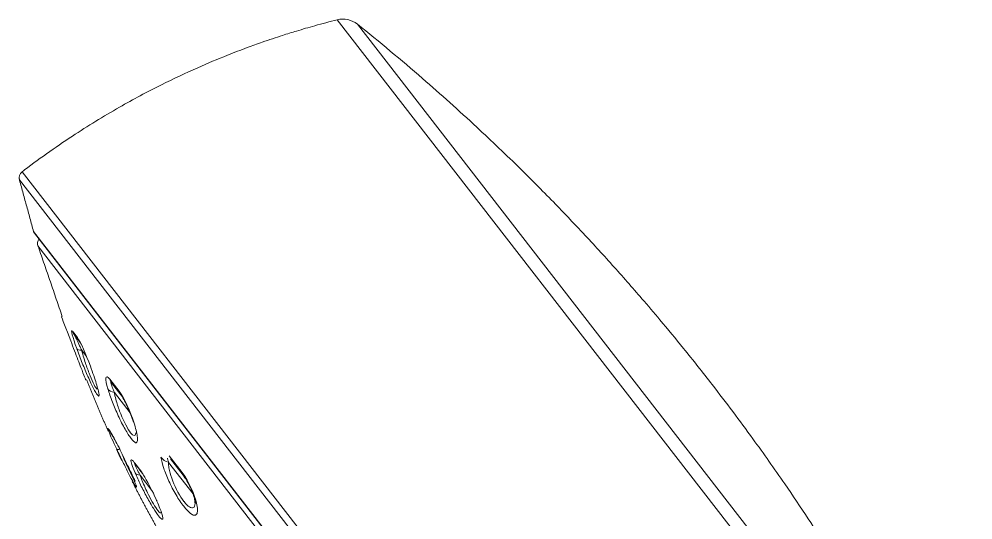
# Model space of a CAD drawing. Extents: x 0 to 1128, y 0 to 827.
# Drawn here: x 706.3 to 767.6, y 556.8 to 589 of the extents above; entities that cross this region are included whole.
import ezdxf

# ---------------------------------------------------------------- set-up
doc = ezdxf.new("R2010")
doc.units = 0
doc.header["$LTSCALE"] = 3
doc.header["$MEASUREMENT"] = 0
doc.layers.add('1', color=7, linetype='CONTINUOUS')

msp = doc.modelspace()

# ---------------------------------------------------------------- linework, layer by layer
at = {"layer": '1', "color": 7, "linetype": 'Continuous', "lineweight": 13}
for p, q in [((726.74, 588.965), (767.446, 536.487)), ((767.613, 537.665), (728.041, 588.681)), ((750.806, 522.059), (706.486, 579.196)), ((706.305, 578.676), (750.275, 521.991)), ((707.212, 575.355), (728.369, 548.08)), ((748.702, 521.299), (707.487, 574.433)), ((708.998, 569.879), (709.006, 569.869)), ((709.719, 568.949), (710.037, 568.54)), ((710.627, 567.317), (710.308, 567.729)), ((712.108, 565.869), (712.712, 565.091)), ((713.421, 563.715), (712.407, 565.022)), ((712.043, 562.649), (712.039, 562.654)), ((715.939, 560.931), (716.769, 559.86)), ((713.829, 560.347), (713.816, 560.362))]:
    msp.add_line(p, q, dxfattribs=at)
at = {"layer": '1', "color": 7, "linetype": 'Continuous', "lineweight": 18}
for p, q in [((707.263, 575.256), (749.443, 520.878)), ((710.176, 568.28), (709.862, 568.685)), ((712.823, 564.868), (712.226, 565.638)), ((712.123, 562.51), (712.134, 562.496)), ((716.838, 559.693), (716.016, 560.752)), ((713.884, 560.24), (713.897, 560.223)), ((713.908, 560.209), (713.896, 560.224)), ((713.908, 560.209), (714.173, 559.867)), ((717.474, 558.49), (715.897, 560.523)), ((714.824, 558.723), (714.062, 559.705))]:
    msp.add_line(p, q, dxfattribs=at)
for centre, radius, start, end in [((727.104, 587.51), 1.5, 51.3163, 104.04069), ((706.79, 578.799), 0.5, 127.45946, 194.22212), ((707.5, 575.44), 0.3, 196.31569, 217.79947), ((707.965, 574.578), 0.5, 144.06274, 196.89958)]:
    msp.add_arc(centre, radius, start, end, dxfattribs=at)
for centre, major_axis, ratio, start_param, end_param in [((710.653, 569.298), (-0.79, -0.613), 0.95956, 5.969297, 6.283185), ((710.967, 568.893), (0.79, 0.613), 0.941765, 2.827704, 3.141593), ((713.016, 566.251), (-0.79, -0.613), 0.825606, 5.969297, 6.283185), ((713.613, 565.481), (0.79, 0.613), 0.791757, 2.827704, 3.141593), ((712.766, 562.987), (0.632, 0.49), 0.98313, 2.907178, 3.141593), ((712.77, 562.981), (-0.632, -0.49), 0.982815, 6.04877, 6.283185), ((714.528, 560.714), (0.632, 0.49), 0.850668, 2.907178, 3.141593), ((714.54, 560.699), (-0.632, -0.49), 0.849766, 6.04877, 6.283185), ((717.628, 560.305), (0.79, 0.613), 0.564247, 2.827704, 3.141593)]:
    msp.add_ellipse(centre, major_axis=major_axis, ratio=ratio, start_param=start_param, end_param=end_param, dxfattribs=at)
at = {"layer": '1', "color": 7, "linetype": 'Continuous', "lineweight": 13}
for centre, major_axis, ratio, start_param, end_param in [((710.92, 568.189), (-0.941, -0.34), 0.329999, 0.070847, 0.748876), ((712.898, 565.64), (-0.958, -0.287), 0.591366, 0.189181, 0.86721), ((714.547, 563.514), (-0.953, -0.304), 0.532582, 6.233886, 6.511252), ((713.282, 561.711), (-0.724, -0.341), 0.197622, 0.016742, 0.713605), ((716.277, 561.284), (-0.987, -0.159), 0.794845, 0.373885, 1.051914), ((714.45, 560.205), (-0.735, -0.316), 0.529919, 0.109514, 0.806377), ((718.547, 558.357), (-0.98, -0.201), 0.752136, 0.016121, 0.389894), ((715.851, 558.399), (-0.733, -0.32), 0.498558, 6.187562, 6.436277)]:
    msp.add_ellipse(centre, major_axis=major_axis, ratio=ratio, start_param=start_param, end_param=end_param, dxfattribs=at)
at = {"layer": '1', "color": 7, "linetype": 'Continuous', "lineweight": 18}
for points, knots in [([(726.74, 588.965), (726.257, 588.844), (725.382, 588.613), (724.209, 588.272), (723.306, 587.99), (722.57, 587.748), (721.816, 587.49), (720.849, 587.143), (719.46, 586.609), (717.61, 585.832), (715.28, 584.736), (712.578, 583.292), (709.555, 581.438), (707.502, 579.976), (706.438, 579.159)], [0, 0, 0, 0, 0.065803, 0.119602, 0.161317, 0.190896, 0.221863, 0.266738, 0.326647, 0.418415, 0.531851, 0.666834, 0.823065, 1, 1, 1, 1]), ([(750.85, 565.517), (750.243, 566.3), (749.134, 567.698), (747.62, 569.533), (746.411, 570.954), (745.389, 572.127), (744.425, 573.211), (743.439, 574.296), (742.225, 575.604), (740.604, 577.302), (738.375, 579.544), (735.538, 582.254), (732.051, 585.385), (729.458, 587.546), (728.041, 588.681)], [0, 0, 0, 0, 0.091203, 0.164228, 0.219022, 0.26303, 0.307492, 0.352519, 0.398108, 0.471724, 0.568695, 0.689131, 0.832952, 1, 1, 1, 1]), ([(709.862, 568.685), (709.869, 568.672), (709.886, 568.64), (709.99, 568.413), (710.144, 568.079), (710.261, 567.829), (710.308, 567.729)], [0, 0, 0, 0, 0.208279, 0.500324, 0.801781, 1, 1, 1, 1]), ([(709.603, 568.327), (709.685, 568.112), (709.845, 567.695), (710.071, 567.106), (710.302, 566.505), (710.517, 565.951), (710.567, 565.822), (710.567, 565.822), (710.567, 565.822)], [0, 0, 0, 0, 0.174866, 0.338216, 0.500147, 0.754549, 0.999211, 1, 1, 1, 1]), ([(712.226, 565.638), (712.21, 565.655), (712.17, 565.695), (712.19, 565.576), (712.278, 565.328), (712.371, 565.109), (712.407, 565.022)], [0, 0, 0, 0, 0.208279, 0.500324, 0.801781, 1, 1, 1, 1]), ([(767.613, 537.665), (767.044, 538.927), (765.943, 541.271), (764.316, 544.5), (762.866, 547.21), (761.62, 549.43), (760.529, 551.301), (759.448, 553.094), (758.289, 554.951), (756.96, 557.005), (755.366, 559.372), (753.323, 562.261), (751.742, 564.367), (750.85, 565.517)], [0, 0, 0, 0, 0.127492, 0.238457, 0.332806, 0.410489, 0.472843, 0.532186, 0.603305, 0.674314, 0.75745, 0.866048, 1, 1, 1, 1]), ([(712.788, 564.919), (712.864, 564.816), (713.012, 564.588), (713.237, 564.149), (713.435, 563.683), (713.54, 563.386), (713.587, 563.238)], [0, 0, 0, 0, 0.247766, 0.491358, 0.742839, 1, 1, 1, 1]), ([(712.039, 562.654), (712.009, 562.692), (711.981, 562.729), (711.976, 562.696), (711.999, 562.627), (712.142, 562.274), (712.337, 561.838), (712.559, 561.367)], [0, 0, 0, 0, 0.25, 0.25, 0.5, 0.5, 1, 1, 1, 1]), ([(713.052, 560.732), (712.828, 561.206), (712.578, 561.711), (712.295, 562.246), (712.217, 562.386), (712.105, 562.569), (712.073, 562.61), (712.043, 562.649)], [0, 0, 0, 0, 0.5, 0.5, 0.75, 0.75, 1, 1, 1, 1]), ([(712.779, 561.359), (712.587, 561.697), (712.398, 562.033), (712.207, 562.363), (712.157, 562.446), (712.106, 562.532), (712.105, 562.533), (712.134, 562.496)], [0, 0, 0, 0, 0.5, 0.5, 0.75, 0.75, 1, 1, 1, 1]), ([(713.047, 560.758), (713.15, 560.549), (713.334, 560.175), (713.564, 559.703), (713.708, 559.4), (713.74, 559.334), (713.742, 559.331)], [0, 0, 0, 0, 0.26605, 0.52204, 0.769922, 1, 1, 1, 1]), ([(715.827, 560.782), (715.83, 560.761), (715.844, 560.689), (715.876, 560.59), (715.897, 560.523)], [0, 0, 0, 0, 0.321609, 1, 1, 1, 1]), ([(714.062, 559.705), (713.896, 560.01), (713.767, 560.268), (713.703, 560.435), (713.702, 560.455), (713.756, 560.405), (713.812, 560.333), (713.896, 560.224)], [0, 0, 0, 0, 0.5, 0.5, 0.75, 0.75, 1, 1, 1, 1]), ([(715.15, 558.027), (714.966, 558.45), (714.707, 558.966), (714.333, 559.619), (714.213, 559.813), (714.002, 560.124), (713.914, 560.236), (713.829, 560.347)], [0, 0, 0, 0, 0.5, 0.5, 0.75, 0.75, 1, 1, 1, 1]), ([(716.813, 559.729), (716.908, 559.602), (717.081, 559.342), (717.311, 558.903), (717.479, 558.487), (717.548, 558.249), (717.571, 558.138)], [0, 0, 0, 0, 0.252771, 0.498396, 0.748261, 1, 1, 1, 1]), ([(717.598, 557.965), (717.598, 557.934), (717.596, 557.905), (717.594, 557.877), (717.594, 557.877)], [0, 0, 0, 0, 0.993424, 1, 1, 1, 1])]:
    msp.add_open_spline(points, degree=3, knots=knots, dxfattribs=at)
for points, degree in [([(706.282, 578.77), (707.212, 575.355)], 1), ([(707.526, 574.365), (709.061, 569.888)], 1), ([(710.134, 568.34), (710.179, 568.277), (710.227, 568.199), (710.279, 568.103)], 3), ([(710.621, 565.846), (711.279, 564.171), (712.014, 562.532)], 2), ([(712.55, 561.363), (712.716, 561.009), (712.885, 560.657)], 2), ([(713.557, 559.295), (714.363, 557.703), (715.244, 556.147)], 2), ([(717.571, 558.138), (717.596, 557.914)], 1)]:
    msp.add_open_spline(points, degree=degree, dxfattribs=at)
at = {"layer": '1', "color": 7, "linetype": 'Continuous', "lineweight": 13}
for points in [[(709.603, 568.327), (709.319, 569.072), (709.021, 569.85), (709.006, 569.869)], [(709.719, 568.949), (709.571, 569.14), (709.733, 568.539), (709.99, 567.829)], [(710.866, 566.699), (710.599, 567.421), (710.215, 568.31), (710.037, 568.54)], [(712.108, 565.869), (711.811, 566.253), (711.804, 565.87), (711.989, 565.252)], [(713.656, 563.103), (713.45, 563.746), (713.035, 564.674), (712.712, 565.091)], [(712.138, 562.491), (712.153, 562.471), (712.175, 562.443), (712.203, 562.406)], [(717.698, 557.891), (717.592, 558.406), (717.206, 559.297), (716.769, 559.86)]]:
    msp.add_open_spline(points, degree=3, dxfattribs=at)
for points, knots in [([(710.866, 566.699), (710.941, 566.493), (711.085, 566.096), (711.253, 565.582), (711.388, 565.105), (711.458, 564.739), (711.338, 564.796), (711.083, 565.219), (710.719, 565.998), (710.331, 566.913), (710.106, 567.517), (709.99, 567.829)], [0, 0, 0, 0, 0.087456, 0.169153, 0.25014, 0.377375, 0.499739, 0.622279, 0.749894, 0.871256, 1, 1, 1, 1]), ([(710.308, 567.729), (710.33, 567.644), (710.39, 567.408), (710.545, 566.907), (710.862, 566.01), (711.155, 565.388), (711.298, 565.202), (711.324, 565.208), (711.33, 565.267)], [0, 0, 0, 0, 0.074703, 0.205338, 0.409876, 0.805792, 0.805995, 1, 1, 1, 1]), ([(713.656, 563.103), (713.71, 562.923), (713.816, 562.576), (713.894, 562.177), (713.905, 561.86), (713.81, 561.707), (713.504, 562.004), (713.096, 562.625), (712.658, 563.498), (712.255, 564.432), (712.079, 564.973), (711.989, 565.252)], [0, 0, 0, 0, 0.087456, 0.169153, 0.25014, 0.377375, 0.499739, 0.622279, 0.749894, 0.871256, 1, 1, 1, 1]), ([(712.407, 565.022), (712.42, 564.949), (712.454, 564.747), (712.577, 564.288), (712.881, 563.407), (713.271, 562.659), (713.638, 562.186), (713.766, 562.192), (713.785, 562.413), (713.786, 562.425)], [0, 0, 0, 0, 0.061082, 0.167897, 0.335139, 0.658862, 0.659028, 0.983191, 1, 1, 1, 1]), ([(713.052, 560.732), (713.139, 560.547), (713.307, 560.19), (713.521, 559.719), (713.713, 559.276), (713.855, 558.92), (713.825, 558.9), (713.653, 559.181), (713.334, 559.785), (712.953, 560.543), (712.692, 561.09), (712.559, 561.367)], [0, 0, 0, 0, 0.087607, 0.169371, 0.250856, 0.377447, 0.501128, 0.621802, 0.747777, 0.872041, 1, 1, 1, 1]), ([(712.913, 561.033), (712.925, 561.002), (713.064, 560.672), (713.411, 559.896), (713.666, 559.406), (713.732, 559.321), (713.739, 559.318), (713.741, 559.328)], [0, 0, 0, 0, 0.035196, 0.379493, 0.871321, 0.872646, 1, 1, 1, 1]), ([(713.816, 560.362), (713.732, 560.472), (713.647, 560.582), (713.523, 560.703), (713.484, 560.713), (713.457, 560.577), (713.56, 560.262), (713.737, 559.849)], [0, 0, 0, 0, 0.25, 0.25, 0.5, 0.5, 1, 1, 1, 1]), ([(717.698, 557.891), (717.722, 557.751), (717.768, 557.48), (717.736, 557.224), (717.607, 557.087), (717.343, 557.151), (716.876, 557.657), (716.36, 558.417), (715.905, 559.312), (715.547, 560.188), (715.453, 560.624), (715.404, 560.849)], [0, 0, 0, 0, 0.087456, 0.169153, 0.25014, 0.377375, 0.499739, 0.622279, 0.749894, 0.871256, 1, 1, 1, 1]), ([(713.908, 560.209), (713.995, 560.096), (714.1, 559.961), (714.227, 559.787), (714.242, 559.766), (714.258, 559.744)], [0, 0, 0, 0, 0.881349, 0.881349, 1, 1, 1, 1]), ([(715.897, 560.523), (715.896, 560.467), (715.894, 560.312), (715.957, 559.93), (716.197, 559.133), (716.634, 558.324), (717.139, 557.673), (717.492, 557.464), (717.589, 557.769), (717.598, 557.937), (717.598, 557.969)], [0, 0, 0, 0, 0.051469, 0.141473, 0.282394, 0.555169, 0.555309, 0.828454, 0.969059, 1, 1, 1, 1]), ([(715.15, 558.027), (715.218, 557.867), (715.35, 557.556), (715.473, 557.202), (715.536, 556.926), (715.504, 556.794), (715.273, 557.033), (714.927, 557.539), (714.505, 558.276), (714.075, 559.096), (713.851, 559.595), (713.737, 559.849)], [0, 0, 0, 0, 0.087607, 0.169371, 0.250856, 0.377447, 0.501128, 0.621802, 0.747777, 0.872041, 1, 1, 1, 1]), ([(714.062, 559.705), (714.106, 559.582), (714.245, 559.196), (714.653, 558.294), (715.048, 557.624), (715.329, 557.262), (715.405, 557.236), (715.415, 557.338)], [0, 0, 0, 0, 0.112844, 0.354672, 0.700123, 0.701053, 1, 1, 1, 1])]:
    msp.add_open_spline(points, degree=3, knots=knots, dxfattribs=at)

doc.saveas('drawing.dxf')
